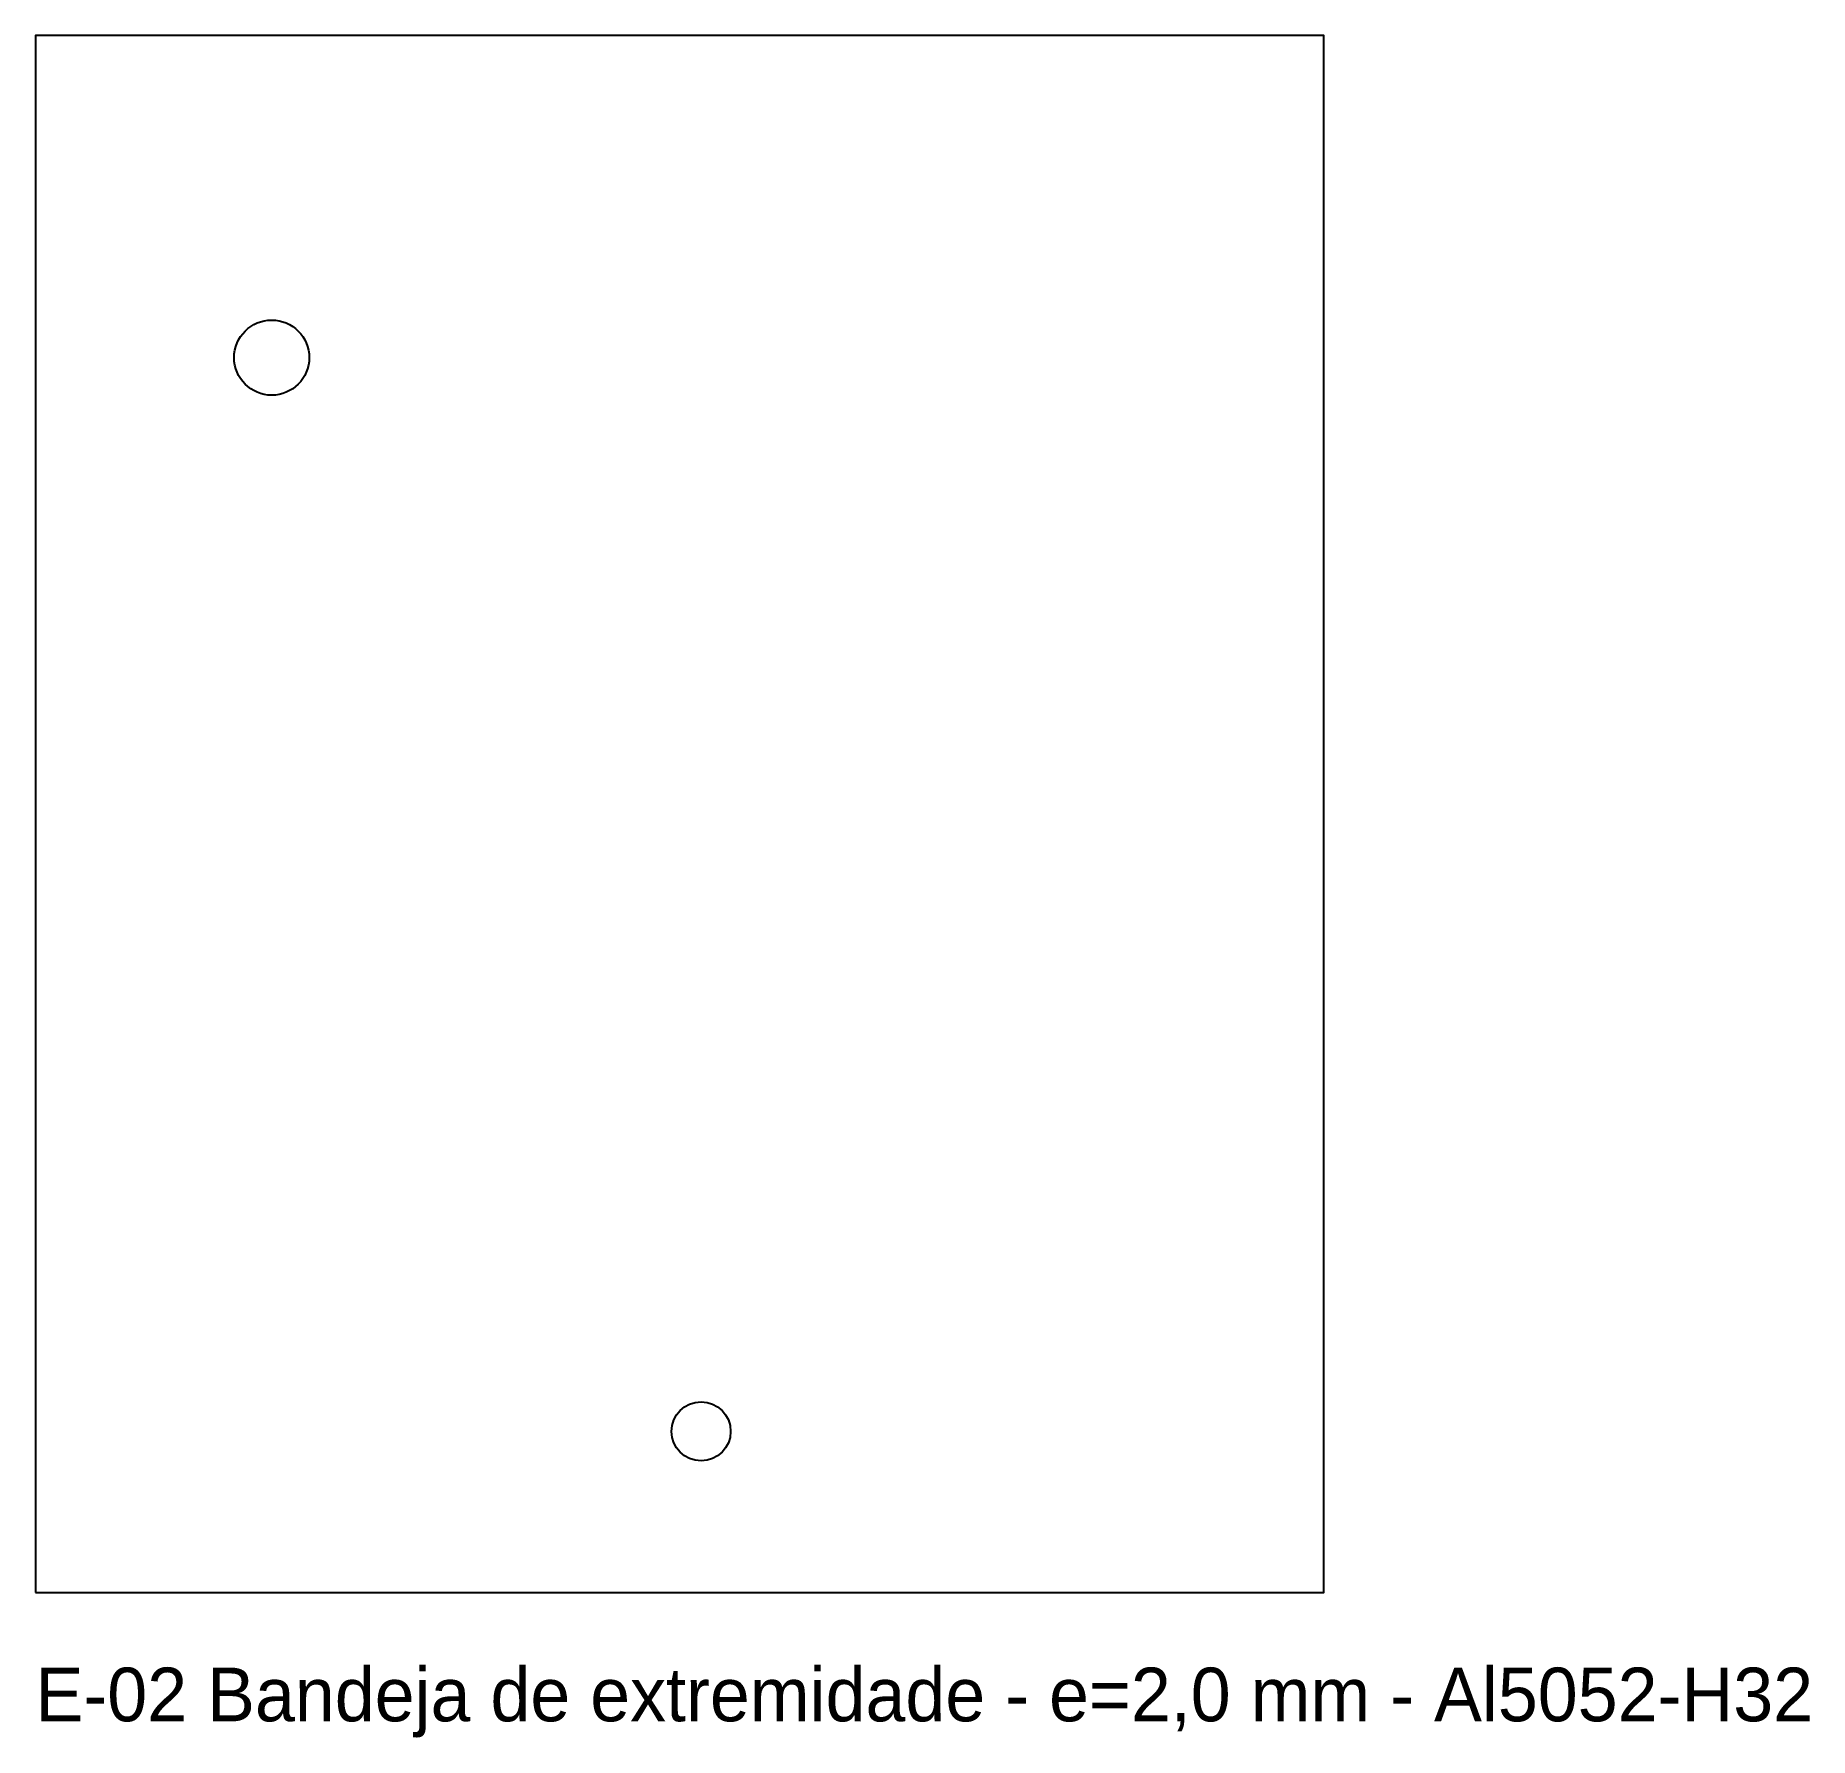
# Model space of a CAD drawing. Header units: millimetres. Extents: x 0 to 165, y -14 to 145.
import ezdxf

# ---------------------------------------------------------------- set-up
doc = ezdxf.new("R2010")
doc.units = ezdxf.units.MM

msp = doc.modelspace()

# ---------------------------------------------------------------- linework, layer by layer
at = {"layer": 'CORTE'}
msp.add_lwpolyline([(0, 0), (120, 0), (120, 145), (0, 145)], close=True, dxfattribs=at)
at = {"layer": 'FUROS'}
for centre, radius in [((22, 115), 3.5), ((62, 15), 2.75)]:
    msp.add_circle(centre, radius, dxfattribs=at)

# ---------------------------------------------------------------- texts
at = {"layer": 'GRAVAR-NAO'}
msp.add_text('E-02 Bandeja de extremidade - e=2,0 mm - Al5052-H32', height=5, dxfattribs=at).set_placement((0, -12))

doc.saveas('drawing.dxf')
